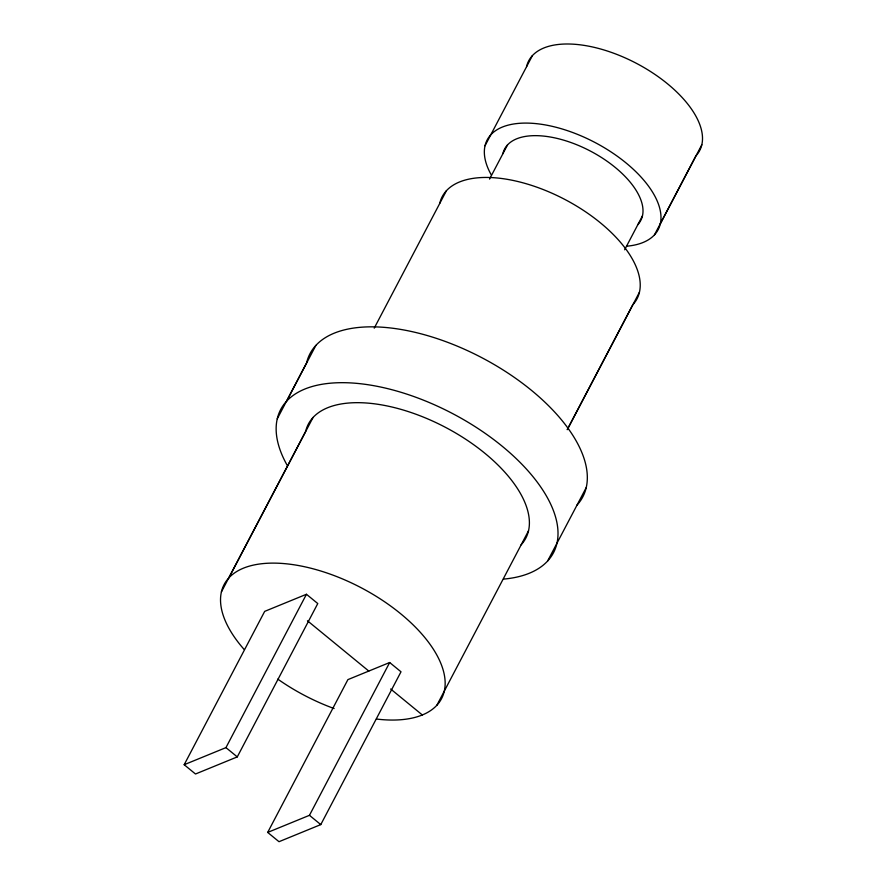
<?xml version="1.0" encoding="UTF-8"?>
<svg xmlns="http://www.w3.org/2000/svg" width="886" height="886" viewBox="0 0 886 886"><rect width="100%" height="100%" fill="white"/><g stroke="black" fill="none" stroke-linecap="round" stroke-linejoin="round"><path stroke-width="1.33" d="M277.252 418.834L306.567 362.983A154.053 76.329 27.7 0 1 482.117 357.844A154.053 76.329 27.7 0 1 576.908 505.208M286.577 401.225L315.892 345.374M221.4 591.926L305.637 431.482A122.777 60.835 27.7 0 1 445.547 427.384A122.777 60.835 27.7 0 1 521.09 544.835M228.832 577.893L313.068 417.45M374.224 328.152L446.444 190.689M485.041 145.736L532.408 55.608M489.537 179.116L507.534 144.905M184.177 764.718L264.681 611.373L306.456 594.273L317.775 603.554L237.271 756.899L195.496 773.999L184.177 764.718L225.952 747.618L306.456 594.273M267.683 832.419L347.91 679.617L389.674 662.518L401.004 671.798L320.776 824.6L279.001 841.7L267.683 832.419L309.458 815.319L389.674 662.518M624.652 249.786L642.45 215.885M654.455 234.868L695.975 155.781A96.541 47.833 27.7 0 0 636.58 63.427A96.541 47.833 27.7 0 0 526.561 66.649M660.292 223.837L701.823 144.75M567.206 429.688L632.781 304.795A109.975 54.489 27.7 0 0 565.113 199.583A109.975 54.489 27.7 0 0 439.788 203.259M567.439 429.367L639.437 292.225M436.853 705.278L528.521 530.803M547.581 561.059L586.222 487.599M307.464 620.776L368.797 671.067M390.671 689.009L422.334 714.969M309.458 815.319L320.776 824.6M225.952 747.618L237.271 756.899M244.115 649.438A122.777 60.835 27.7 0 1 271.958 563.119A122.777 60.835 27.7 0 1 432.18 647.411A122.777 60.835 27.7 0 1 376.406 719.033M334.111 708.545A122.777 60.835 27.7 0 1 277.783 679.119M287.175 465.305A154.053 76.329 27.7 0 1 351.31 382.951A154.053 76.329 27.7 0 1 535.521 479.869A154.053 76.329 27.7 0 1 503.492 579.112M502.883 153.688A76.883 38.087 27.7 0 1 590.497 151.129A76.883 38.087 27.7 0 1 637.798 224.679M491.254 174.863A96.541 47.833 27.7 0 1 531.445 123.254A96.541 47.833 27.7 0 1 646.891 183.989A96.541 47.833 27.7 0 1 626.823 246.186"/></g></svg>
